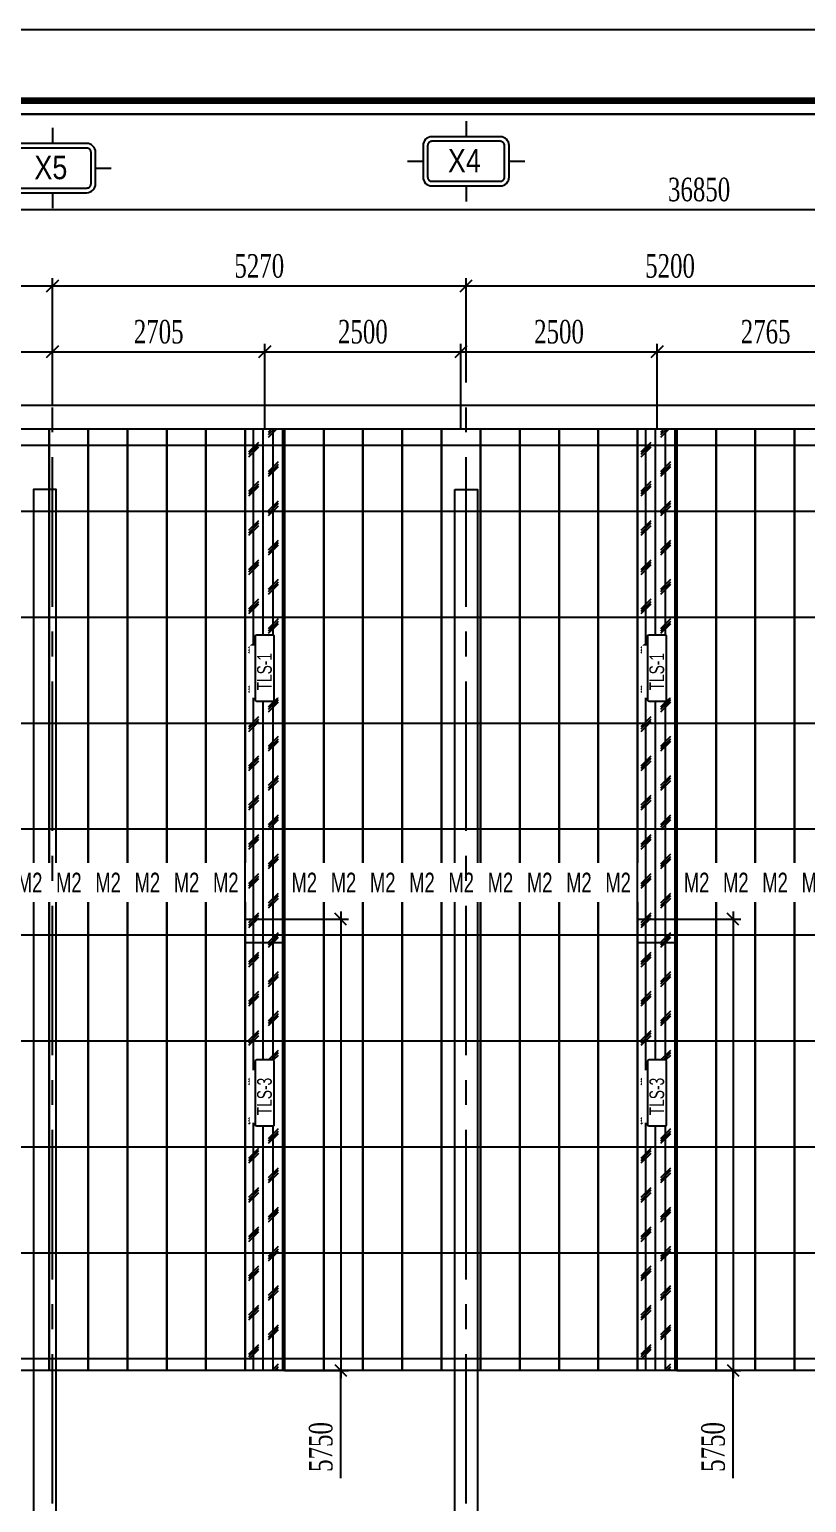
# Model space of a CAD drawing. Header units: inches. Extents: x 315041 to 662841, y -45540 to -35018.
# Drawn here: x 332186.5 to 332285.5, y -36348.9 to -36161.1 of the extents above; entities that cross this region are included whole.
import ezdxf
from ezdxf.enums import TextEntityAlignment as Align

# ---------------------------------------------------------------- set-up
doc = ezdxf.new("R2010")
doc.units = ezdxf.units.IN
doc.header["$MEASUREMENT"] = 0
doc.linetypes.add('CENTER2', pattern=[28.575, 19.05, -3.175, 3.175, -3.175])
for name, color, linetype in [('2', 2, 'Continuous'), ('3', 3, 'Continuous'), ('6', 6, 'Continuous'), ('7', 7, 'Continuous'), ('8', 8, 'Continuous'), ('BAO KHUNG', 31, 'Continuous'), ('flashing', 6, 'Continuous'), ('ROOFING', 4, 'Continuous')]:
    doc.layers.add(name, color=color, linetype=linetype)
doc.styles.add('hx2', font='VHARIALN.TTF')
doc.styles.add('ST1', font='times.ttf', dxfattribs={"width": 0.7})
doc.styles.add('ST1H', font='vnshxh.shx', dxfattribs={"width": 0.7})
doc.dimstyles.new('100', dxfattribs={"dimtxt": 3, "dimasz": 1.5, "dimexe": 1, "dimexo": 0, "dimgap": 1, "dimtad": 1, "dimdec": 0, "dimlfac": 100, "dimzin": 0, "dimdsep": 46, "dimtxsty": 'ST1', "dimblk": 'OBLIQUE', "dimcen": 1, "dimdle": 1, "dimclrd": 8, "dimclre": 8, "dimclrt": 3, "dimadec": 0, "dimazin": 0, "dimtfac": 1, "dimtdec": 0, "dimtix": 1, "dimtmove": 1, "dimatfit": 3, "dimfxl": 0, "dimtfill": 1, "dimtolj": 1, "dimtzin": 0, "dimlwd": -1, "dimlwe": -1, "dimarcsym": 1})
pattern_1 = [(90, (-160, 0), (-1.25, 8e-17), []), (225, (-159.375, 0.625), (2.499999996, -2.499999996), [1.76776696, -1.76776696]), (225, (-159.375, 0.9375), (2.499999996, -2.499999996), [1.76776696, -1.76776696]), (225, (-159.375, 1.25), (2.499999996, -2.499999996), [1.76776696, -1.76776696])]
pattern_2 = [(90, (-210, 0), (-1.25, 8e-17), []), (225, (-209.375, 0.625), (2.499999996, -2.499999996), [1.76776696, -1.76776696]), (225, (-209.375, 0.9375), (2.499999996, -2.499999996), [1.76776696, -1.76776696]), (225, (-209.375, 1.25), (2.499999996, -2.499999996), [1.76776696, -1.76776696])]

# ---------------------------------------------------------------- blocks, each defined once
blk = doc.blocks.new('TENTRUC')
at = {"layer": '7'}
for p, q in [((0, 8.27), (0, 10.26)), ((-7.48, 5.13), (-5.48, 5.13)), ((5.48, 5.13), (7.48, 5.13)), ((0, 0), (0, 2))]:
    blk.add_line(p, q, dxfattribs=at)
blk.add_lwpolyline([(-4.36, 8.27), (4.36, 8.27, -0.414214), (5.48, 7.14), (5.48, 3.12, -0.414214), (4.36, 2), (-4.36, 2, -0.414214), (-5.48, 3.12), (-5.48, 7.14, -0.414214)], format="xyb", close=True, dxfattribs=at)
at = {"layer": '8', "ltscale": 15}
blk.add_lwpolyline([(-4.36, 7.68), (4.36, 7.68, -0.414214), (4.9, 7.14), (4.9, 3.12, -0.414214), (4.36, 2.58), (-4.36, 2.58, -0.414214), (-4.9, 3.12), (-4.9, 7.14, -0.414214)], format="xyb", close=True, dxfattribs=at)
at = {"layer": '3', "style": 'hx2'}
blk.add_attdef('TR', text='', height=2.9, dxfattribs=at).set_placement((-0.16, 3.83), align=Align.CENTER)
blk = doc.blocks.new('_Oblique')
at = {"color": 0, "linetype": 'ByBlock', "lineweight": -2}
blk.add_line((-0.5, -0.5), (0.5, 0.5), dxfattribs=at)
blk = doc.blocks.new('*D816')
at = {"color": 8, "linetype": 'Continuous', "transparency": 16777216}
for p, q in [((332070.23, -37452.16), (332120.53, -37452.16)), ((332071.23, -37460.68), (332071.23, -37451.16)), ((332119.53, -37460.68), (332119.53, -37451.16))]:
    blk.add_line(p, q, dxfattribs=at)
at = {"layer": 'Defpoints', "color": 0, "transparency": 16777216}
for p in [(332119.53, -37452.16), (332071.23, -37460.68), (332119.53, -37460.68)]:
    blk.add_point(p, dxfattribs=at)
at = {"color": 8, "transparency": 16777216, "xscale": 1.5, "yscale": 1.5, "zscale": 1.5, "rotation": 180}
blk.add_blockref('_Oblique', (332071.23, -37452.16), dxfattribs=at)
at = {"color": 8, "transparency": 16777216, "xscale": 1.5, "yscale": 1.5, "zscale": 1.5}
blk.add_blockref('_Oblique', (332119.53, -37452.16), dxfattribs=at)
at = {"color": 3, "transparency": 16777216, "insert": (332095.38, -37449.63), "char_height": 3, "attachment_point": 5, "style": 'ST1', "bg_fill": 3, "box_fill_scale": 1.25, "bg_fill_color": 256, "bg_fill_true_color": 13158600, "bg_fill_transparency": 14993908}
blk.add_mtext('\\A1;4830', dxfattribs=at)
blk = doc.blocks.new('*D817')
at = {"color": 8, "linetype": 'Continuous', "transparency": 16777216}
for p, q in [((332118.53, -37452.16), (332173.23, -37452.16)), ((332119.53, -37460.68), (332119.53, -37451.16)), ((332172.23, -37460.13), (332172.23, -37451.16))]:
    blk.add_line(p, q, dxfattribs=at)
at = {"layer": 'Defpoints', "color": 0, "transparency": 16777216}
for p in [(332172.23, -37452.16), (332119.53, -37460.68), (332172.23, -37460.13)]:
    blk.add_point(p, dxfattribs=at)
at = {"color": 8, "transparency": 16777216, "xscale": 1.5, "yscale": 1.5, "zscale": 1.5, "rotation": 180}
blk.add_blockref('_Oblique', (332119.53, -37452.16), dxfattribs=at)
at = {"color": 8, "transparency": 16777216, "xscale": 1.5, "yscale": 1.5, "zscale": 1.5}
blk.add_blockref('_Oblique', (332172.23, -37452.16), dxfattribs=at)
at = {"color": 3, "transparency": 16777216, "insert": (332145.88, -37449.63), "char_height": 3, "attachment_point": 5, "style": 'ST1', "bg_fill": 3, "box_fill_scale": 1.25, "bg_fill_color": 256, "bg_fill_true_color": 13158600, "bg_fill_transparency": 14993908}
blk.add_mtext('\\A1;5270', dxfattribs=at)
blk = doc.blocks.new('*D818')
at = {"color": 8, "linetype": 'Continuous', "transparency": 16777216}
for p, q in [((332171.23, -37452.16), (332225.23, -37452.16)), ((332172.23, -37460.13), (332172.23, -37451.16)), ((332224.23, -37460.13), (332224.23, -37451.16))]:
    blk.add_line(p, q, dxfattribs=at)
at = {"layer": 'Defpoints', "color": 0, "transparency": 16777216}
for p in [(332224.23, -37452.16), (332172.23, -37460.13), (332224.23, -37460.13)]:
    blk.add_point(p, dxfattribs=at)
at = {"color": 8, "transparency": 16777216, "xscale": 1.5, "yscale": 1.5, "zscale": 1.5, "rotation": 180}
blk.add_blockref('_Oblique', (332172.23, -37452.16), dxfattribs=at)
at = {"color": 8, "transparency": 16777216, "xscale": 1.5, "yscale": 1.5, "zscale": 1.5}
blk.add_blockref('_Oblique', (332224.23, -37452.16), dxfattribs=at)
at = {"color": 3, "transparency": 16777216, "insert": (332198.23, -37449.63), "char_height": 3, "attachment_point": 5, "style": 'ST1', "bg_fill": 3, "box_fill_scale": 1.25, "bg_fill_color": 256, "bg_fill_true_color": 13158600, "bg_fill_transparency": 0}
blk.add_mtext('\\A1;5200', dxfattribs=at)
blk = doc.blocks.new('*D822')
at = {"color": 8, "linetype": 'Continuous', "transparency": 16777216}
for p, q in [((332016.68, -37442.41), (332387.18, -37442.41)), ((332017.68, -37460.13), (332017.68, -37441.41)), ((332386.18, -37460.13), (332386.18, -37441.41))]:
    blk.add_line(p, q, dxfattribs=at)
at = {"layer": 'Defpoints', "color": 0, "transparency": 16777216}
for p in [(332386.18, -37442.41), (332017.68, -37460.13), (332386.18, -37460.13)]:
    blk.add_point(p, dxfattribs=at)
at = {"color": 8, "transparency": 16777216, "xscale": 1.5, "yscale": 1.5, "zscale": 1.5, "rotation": 180}
blk.add_blockref('_Oblique', (332017.68, -37442.41), dxfattribs=at)
at = {"color": 8, "transparency": 16777216, "xscale": 1.5, "yscale": 1.5, "zscale": 1.5}
blk.add_blockref('_Oblique', (332386.18, -37442.41), dxfattribs=at)
at = {"color": 3, "transparency": 16777216, "insert": (332201.93, -37439.89), "char_height": 3, "attachment_point": 5, "style": 'ST1', "bg_fill": 3, "box_fill_scale": 1.25, "bg_fill_color": 256, "bg_fill_true_color": 13158600, "bg_fill_transparency": 0}
blk.add_mtext('\\A1;36850', dxfattribs=at)
blk = doc.blocks.new('A$C75D82031')
at = {"layer": '2', "color": 157, "linetype": 'Continuous'}
blk.add_lwpolyline([(0, 420), (594, 420), (594, 0), (0, 0)], close=True, dxfattribs=at)
at = {"layer": '7', "color": 147, "linetype": 'Continuous'}
blk.add_lwpolyline([(12.33, 57.61), (581.67, 57.61), (581.67, 409.19), (12.33, 409.19)], close=True, dxfattribs=at)
at = {"layer": 'BAO KHUNG', "color": 167, "linetype": 'Continuous', "const_width": 0.871}
blk.add_lwpolyline([(10.59, 9.07), (583.41, 9.07), (583.41, 410.93), (10.59, 410.93)], close=True, dxfattribs=at)
blk = doc.blocks.new('*D839')
at = {"color": 8, "linetype": 'Continuous', "transparency": 16777216}
for p, q in [((332165.44, -36202.2), (332190.39, -36202.2)), ((332166.44, -36212.02), (332166.44, -36201.2)), ((332189.39, -36209.02), (332189.39, -36201.2))]:
    blk.add_line(p, q, dxfattribs=at)
at = {"layer": 'Defpoints', "color": 0, "transparency": 16777216}
for p in [(332189.39, -36202.2), (332189.39, -36209.02), (332166.44, -36212.02)]:
    blk.add_point(p, dxfattribs=at)
at = {"color": 8, "transparency": 16777216, "xscale": 1.5, "yscale": 1.5, "zscale": 1.5, "rotation": 180}
blk.add_blockref('_Oblique', (332166.44, -36202.2), dxfattribs=at)
at = {"color": 8, "transparency": 16777216, "xscale": 1.5, "yscale": 1.5, "zscale": 1.5}
blk.add_blockref('_Oblique', (332189.39, -36202.2), dxfattribs=at)
at = {"color": 3, "transparency": 16777216, "insert": (332177.92, -36199.67), "char_height": 3, "attachment_point": 5, "style": 'ST1', "bg_fill": 3, "box_fill_scale": 1.25, "bg_fill_color": 256, "bg_fill_true_color": 13158600, "bg_fill_transparency": 1019152}
blk.add_mtext('\\A1;2295', dxfattribs=at)
blk = doc.blocks.new('*D840')
at = {"color": 8, "linetype": 'Continuous', "transparency": 16777216}
for p, q in [((332188.39, -36202.2), (332217.44, -36202.2)), ((332189.39, -36209.02), (332189.39, -36201.2)), ((332216.44, -36212.02), (332216.44, -36201.2))]:
    blk.add_line(p, q, dxfattribs=at)
at = {"layer": 'Defpoints', "color": 0, "transparency": 16777216}
for p in [(332216.44, -36202.2), (332189.39, -36209.02), (332216.44, -36212.02)]:
    blk.add_point(p, dxfattribs=at)
at = {"color": 8, "transparency": 16777216, "xscale": 1.5, "yscale": 1.5, "zscale": 1.5, "rotation": 180}
blk.add_blockref('_Oblique', (332189.39, -36202.2), dxfattribs=at)
at = {"color": 8, "transparency": 16777216, "xscale": 1.5, "yscale": 1.5, "zscale": 1.5}
blk.add_blockref('_Oblique', (332216.44, -36202.2), dxfattribs=at)
at = {"color": 3, "transparency": 16777216, "insert": (332202.92, -36199.67), "char_height": 3, "attachment_point": 5, "style": 'ST1', "bg_fill": 3, "box_fill_scale": 1.25, "bg_fill_color": 256, "bg_fill_true_color": 13158600, "bg_fill_transparency": 11362288}
blk.add_mtext('\\A1;2705', dxfattribs=at)
blk = doc.blocks.new('*D841')
at = {"color": 8, "linetype": 'Continuous', "transparency": 16777216}
for p, q in [((332215.44, -36202.2), (332242.44, -36202.2)), ((332216.44, -36212.02), (332216.44, -36201.2)), ((332241.44, -36212.02), (332241.44, -36201.2))]:
    blk.add_line(p, q, dxfattribs=at)
at = {"layer": 'Defpoints', "color": 0, "transparency": 16777216}
for p in [(332241.44, -36202.2), (332216.44, -36212.02), (332241.44, -36212.02)]:
    blk.add_point(p, dxfattribs=at)
at = {"color": 8, "transparency": 16777216, "xscale": 1.5, "yscale": 1.5, "zscale": 1.5, "rotation": 180}
blk.add_blockref('_Oblique', (332216.44, -36202.2), dxfattribs=at)
at = {"color": 8, "transparency": 16777216, "xscale": 1.5, "yscale": 1.5, "zscale": 1.5}
blk.add_blockref('_Oblique', (332241.44, -36202.2), dxfattribs=at)
at = {"color": 3, "transparency": 16777216, "insert": (332228.94, -36199.67), "char_height": 3, "attachment_point": 5, "style": 'ST1', "bg_fill": 3, "box_fill_scale": 1.25, "bg_fill_color": 256, "bg_fill_true_color": 13158600, "bg_fill_transparency": 1019152}
blk.add_mtext('\\A1;2500', dxfattribs=at)
blk = doc.blocks.new('*D842')
at = {"color": 8, "linetype": 'Continuous', "transparency": 16777216}
for p, q in [((332240.44, -36202.2), (332267.44, -36202.2)), ((332241.44, -36212.02), (332241.44, -36201.2)), ((332266.44, -36212.02), (332266.44, -36201.2))]:
    blk.add_line(p, q, dxfattribs=at)
at = {"layer": 'Defpoints', "color": 0, "transparency": 16777216}
for p in [(332266.44, -36202.2), (332241.44, -36212.02), (332266.44, -36212.02)]:
    blk.add_point(p, dxfattribs=at)
at = {"color": 8, "transparency": 16777216, "xscale": 1.5, "yscale": 1.5, "zscale": 1.5, "rotation": 180}
blk.add_blockref('_Oblique', (332241.44, -36202.2), dxfattribs=at)
at = {"color": 8, "transparency": 16777216, "xscale": 1.5, "yscale": 1.5, "zscale": 1.5}
blk.add_blockref('_Oblique', (332266.44, -36202.2), dxfattribs=at)
at = {"color": 3, "transparency": 16777216, "insert": (332253.94, -36199.67), "char_height": 3, "attachment_point": 5, "style": 'ST1', "bg_fill": 3, "box_fill_scale": 1.25, "bg_fill_color": 256, "bg_fill_true_color": 13158600, "bg_fill_transparency": 1019152}
blk.add_mtext('\\A1;2500', dxfattribs=at)
blk = doc.blocks.new('*D843')
at = {"color": 8, "linetype": 'Continuous', "transparency": 16777216}
for p, q in [((332265.44, -36202.2), (332295.09, -36202.2)), ((332266.44, -36212.02), (332266.44, -36201.2)), ((332294.09, -36209.02), (332294.09, -36201.2))]:
    blk.add_line(p, q, dxfattribs=at)
at = {"layer": 'Defpoints', "color": 0, "transparency": 16777216}
for p in [(332294.09, -36202.2), (332294.09, -36209.02), (332266.44, -36212.02)]:
    blk.add_point(p, dxfattribs=at)
at = {"color": 8, "transparency": 16777216, "xscale": 1.5, "yscale": 1.5, "zscale": 1.5, "rotation": 180}
blk.add_blockref('_Oblique', (332266.44, -36202.2), dxfattribs=at)
at = {"color": 8, "transparency": 16777216, "xscale": 1.5, "yscale": 1.5, "zscale": 1.5}
blk.add_blockref('_Oblique', (332294.09, -36202.2), dxfattribs=at)
at = {"color": 3, "transparency": 16777216, "insert": (332280.27, -36199.67), "char_height": 3, "attachment_point": 5, "style": 'ST1', "bg_fill": 3, "box_fill_scale": 1.25, "bg_fill_color": 256, "bg_fill_true_color": 13158600, "bg_fill_transparency": 0}
blk.add_mtext('\\A1;2765', dxfattribs=at)
blk = doc.blocks.new('*D1204')
at = {"color": 8, "linetype": 'Continuous', "transparency": 16777216}
for p, q in [((332276.12, -36273.52), (332276.12, -36333.02)), ((332268.94, -36274.52), (332277.12, -36274.52)), ((332268.94, -36332.02), (332277.12, -36332.02)), ((332276.12, -36345.75), (332276.12, -36332.02))]:
    blk.add_line(p, q, dxfattribs=at)
at = {"layer": 'Defpoints', "color": 0, "transparency": 16777216}
for p in [(332268.94, -36274.52), (332268.94, -36332.02), (332276.12, -36332.02)]:
    blk.add_point(p, dxfattribs=at)
at = {"color": 8, "transparency": 16777216, "xscale": 1.5, "yscale": 1.5, "zscale": 1.5}
for p, rotation in [((332276.12, -36274.52), 90), ((332276.12, -36332.02), 270)]:
    blk.add_blockref('_Oblique', p, dxfattribs=dict(at, rotation=rotation))
at = {"color": 52, "transparency": 16777216, "insert": (332273.59, -36341.78), "char_height": 3, "attachment_point": 5, "rotation": 90, "style": 'ST1', "bg_fill": 3, "box_fill_scale": 1.25, "bg_fill_color": 256, "bg_fill_true_color": 13158600, "bg_fill_transparency": 3769156}
blk.add_mtext('\\A1;5750', dxfattribs=at)
blk = doc.blocks.new('*D1205')
at = {"color": 8, "linetype": 'Continuous', "transparency": 16777216}
for p, q in [((332226.12, -36273.52), (332226.12, -36333.02)), ((332218.94, -36274.52), (332227.12, -36274.52)), ((332218.94, -36332.02), (332227.12, -36332.02)), ((332226.12, -36345.75), (332226.12, -36332.02))]:
    blk.add_line(p, q, dxfattribs=at)
at = {"layer": 'Defpoints', "color": 0, "transparency": 16777216}
for p in [(332218.94, -36274.52), (332218.94, -36332.02), (332226.12, -36332.02)]:
    blk.add_point(p, dxfattribs=at)
at = {"color": 8, "transparency": 16777216, "xscale": 1.5, "yscale": 1.5, "zscale": 1.5}
for p, rotation in [((332226.12, -36274.52), 90), ((332226.12, -36332.02), 270)]:
    blk.add_blockref('_Oblique', p, dxfattribs=dict(at, rotation=rotation))
at = {"color": 52, "transparency": 16777216, "insert": (332223.59, -36341.78), "char_height": 3, "attachment_point": 5, "rotation": 90, "style": 'ST1', "bg_fill": 3, "box_fill_scale": 1.25, "bg_fill_color": 256, "bg_fill_true_color": 13158600, "bg_fill_transparency": 3770188}
blk.add_mtext('\\A1;5750', dxfattribs=at)
blk = doc.blocks.new('A$C66BB428B')
at = {"color": 8}
for points in [[(0, 351.58), (569.338, 351.58), (569.338, 0), (0, 0)], [(91.871, 149.198), (91.871, 314.498), (456.171, 314.498), (456.171, 52.5), (188.471, 52.5), (188.471, 149.198)]]:
    blk.add_lwpolyline(points, close=True, dxfattribs=at)
at = {"layer": '2', "color": 8}
for points in [[(189.171, 60.25), (192.071, 60.25), (192.071, 303.748), (189.171, 303.748)], [(242.871, 303.748), (245.771, 303.748), (245.771, 60.25), (242.871, 60.25)]]:
    blk.add_lwpolyline(points, close=True, dxfattribs=at)
at = {"layer": '6', "color": 8}
for p, q in [((91.871, 309.398), (456.171, 309.398)), ((91.871, 300.998), (456.171, 300.998)), ((91.871, 287.498), (456.171, 287.498)), ((91.871, 273.998), (456.171, 273.998)), ((91.871, 260.498), (456.171, 260.498)), ((91.871, 246.998), (456.171, 246.998)), ((91.871, 233.498), (456.171, 233.498)), ((91.871, 219.998), (456.171, 219.998)), ((91.871, 206.498), (456.171, 206.498)), ((91.871, 192.998), (456.171, 192.998))]:
    blk.add_line(p, q, dxfattribs=at)
at = {"layer": '3'}
ref = blk.add_blockref('TENTRUC', (191.62, 349.859), dxfattribs=dict(at, xscale=-1, rotation=180))
ref.add_attrib('TR', 'x5', dxfattribs={"layer": '0', "height": 3, "style": 'hx2'}).set_placement((191.404, 343.305), align=Align.CENTER)
ref = blk.add_blockref('TENTRUC', (244.321, 350.716), dxfattribs=dict(at, xscale=-1, rotation=180))
ref.add_attrib('TR', 'x4', dxfattribs={"layer": '0', "height": 3, "style": 'hx2'}).set_placement((244.104, 344.162), align=Align.CENTER)
at = {"color": 8}
dim = blk.add_linear_dim(base=(191.62, 329.705), p1=(143.32, 321.185), p2=(191.62, 321.185), dimstyle='100', dxfattribs=at)
dim.commit()
dim.dimension.update_dxf_attribs({"geometry": '*D816', "text_midpoint": (167.47, 332.231), "insert": (-331927.914, 37781.865)})
dim = blk.add_linear_dim(base=(244.321, 329.705), p1=(191.62, 321.185), p2=(244.321, 321.739), dimstyle='100', dxfattribs=at)
dim.commit()
dim.dimension.update_dxf_attribs({"geometry": '*D817', "text_midpoint": (217.971, 332.236), "insert": (-331927.914, 37781.865)})
dim = blk.add_linear_dim(base=(296.321, 329.705), p1=(244.321, 321.739), p2=(296.321, 321.739), dimstyle='100', dxfattribs=at)
dim.commit()
dim.dimension.update_dxf_attribs({"geometry": '*D818', "text_midpoint": (270.321, 332.231), "insert": (-331927.914, 37781.865)})
dim = blk.add_linear_dim(base=(458.271, 339.451), p1=(89.77, 321.739), p2=(458.271, 321.739), dimstyle='100', dxfattribs=at)
dim.commit()
dim.dimension.update_dxf_attribs({"geometry": '*D822', "text_midpoint": (274.021, 341.977), "insert": (-331927.914, 37781.865)})

msp = doc.modelspace()

# ---------------------------------------------------------------- block references
at = {"color": 9}
msp.add_blockref('A$C66BB428B', (331997.7735, -36523.5197), dxfattribs=at)

# ---------------------------------------------------------------- next in the draw order: hatches: boundary and pattern name
at = {"layer": 'ROOFING', "true_color": 0xcae01f}
h = msp.add_hatch(dxfattribs=at)
h.set_pattern_fill('CORK', color=52, scale=10, angle=90, style=0)
h.set_pattern_definition(pattern_2)
h.paths.add_polyline_path([(332213.9444, -36274.5222), (332218.9444, -36274.5222), (332218.9444, -36332.0222), (332213.9444, -36332.0222)])
h.paths.add_polyline_path([(332215.2556, -36300.7284, 0.41421356), (332215.4431, -36300.9159), (332217.4068, -36300.9159, 0.41421356), (332217.5943, -36300.7284), (332217.5943, -36292.592, 0.41421356), (332217.4068, -36292.4045), (332215.4431, -36292.4045, 0.41421356), (332215.2556, -36292.592)], flags=16)
h = msp.add_hatch(dxfattribs=at)
h.set_pattern_fill('CORK', color=52, scale=10, angle=90, style=0)
h.set_pattern_definition(pattern_1)
h.paths.add_polyline_path([(332263.9444, -36274.5222), (332268.9444, -36274.5222), (332268.9444, -36332.0222), (332263.9444, -36332.0222)])
h.paths.add_polyline_path([(332265.2556, -36300.7284, 0.41421356), (332265.4431, -36300.9159), (332267.4068, -36300.9159, 0.41421356), (332267.5943, -36300.7284), (332267.5943, -36292.592, 0.41421356), (332267.4068, -36292.4045), (332265.4431, -36292.4045, 0.41421356), (332265.2556, -36292.592)], flags=16)

# ---------------------------------------------------------------- next in the draw order: linework, layer by layer
at = {"layer": 'flashing', "color": 4}
for points in [[(332208.9444, -36212.0222), (332213.9444, -36212.0222), (332213.9444, -36332.0222), (332208.9444, -36332.0222)], [(332258.9444, -36212.0222), (332263.9444, -36212.0222), (332263.9444, -36332.0222), (332258.9444, -36332.0222)], [(332283.9444, -36212.0222), (332288.9444, -36212.0222), (332288.9444, -36332.0222), (332283.9444, -36332.0222)]]:
    msp.add_lwpolyline(points, close=True, dxfattribs=at)
at = {"layer": 'ROOFING', "color": 52, "true_color": 0xcae01f}
for points in [[(332213.9444, -36274.5222), (332218.9444, -36274.5222), (332218.9444, -36332.0222), (332213.9444, -36332.0222)], [(332263.9444, -36274.5222), (332268.9444, -36274.5222), (332268.9444, -36332.0222), (332263.9444, -36332.0222)]]:
    msp.add_lwpolyline(points, close=True, dxfattribs=at)

# ---------------------------------------------------------------- next in the draw order: block references
at = {"color": 1}
msp.add_blockref('A$C75D82031', (331985.4423, -36581.1298), dxfattribs=at)

# ---------------------------------------------------------------- next in the draw order: texts
at = {"layer": 'flashing', "color": 4, "char_height": 2.5, "attachment_point": 5, "style": 'ST1H', "bg_fill": 2}
for insert in [(332211.4728, -36269.8438), (332261.4728, -36269.8438), (332286.4728, -36269.8438)]:
    msp.add_mtext('\\A1;m2', dxfattribs=dict(at, insert=insert))

# ---------------------------------------------------------------- next in the draw order: linework, layer by layer
at = {"layer": 'flashing', "color": 4}
for points in [[(332203.9444, -36212.0222), (332208.9444, -36212.0222), (332208.9444, -36332.0222), (332203.9444, -36332.0222)], [(332253.9444, -36212.0222), (332258.9444, -36212.0222), (332258.9444, -36332.0222), (332253.9444, -36332.0222)], [(332278.9444, -36212.0222), (332283.9444, -36212.0222), (332283.9444, -36332.0222), (332278.9444, -36332.0222)]]:
    msp.add_lwpolyline(points, close=True, dxfattribs=at)

# ---------------------------------------------------------------- next in the draw order: texts
at = {"layer": 'flashing', "color": 4, "char_height": 2.5, "attachment_point": 5, "style": 'ST1H', "bg_fill": 2}
for insert in [(332206.4728, -36269.8438), (332256.4728, -36269.8438), (332281.4728, -36269.8438)]:
    msp.add_mtext('\\A1;m2', dxfattribs=dict(at, insert=insert))

# ---------------------------------------------------------------- next in the draw order: linework, layer by layer
at = {"layer": 'flashing', "color": 4}
for points in [[(332198.9444, -36212.0222), (332203.9444, -36212.0222), (332203.9444, -36332.0222), (332198.9444, -36332.0222)], [(332248.9444, -36212.0222), (332253.9444, -36212.0222), (332253.9444, -36332.0222), (332248.9444, -36332.0222)], [(332273.9444, -36212.0222), (332278.9444, -36212.0222), (332278.9444, -36332.0222), (332273.9444, -36332.0222)]]:
    msp.add_lwpolyline(points, close=True, dxfattribs=at)

# ---------------------------------------------------------------- next in the draw order: texts
at = {"layer": 'flashing', "color": 4, "char_height": 2.5, "attachment_point": 5, "style": 'ST1H', "bg_fill": 2}
for insert in [(332201.4728, -36269.8438), (332251.4728, -36269.8438), (332276.4728, -36269.8438)]:
    msp.add_mtext('\\A1;m2', dxfattribs=dict(at, insert=insert))

# ---------------------------------------------------------------- next in the draw order: linework, layer by layer
at = {"layer": 'flashing', "color": 4}
for points in [[(332193.9444, -36212.0222), (332198.9444, -36212.0222), (332198.9444, -36332.0222), (332193.9444, -36332.0222)], [(332243.9444, -36212.0222), (332248.9444, -36212.0222), (332248.9444, -36332.0222), (332243.9444, -36332.0222)], [(332268.9444, -36212.0222), (332273.9444, -36212.0222), (332273.9444, -36332.0222), (332268.9444, -36332.0222)]]:
    msp.add_lwpolyline(points, close=True, dxfattribs=at)

# ---------------------------------------------------------------- next in the draw order: texts
at = {"layer": 'flashing', "color": 4, "char_height": 2.5, "attachment_point": 5, "style": 'ST1H', "bg_fill": 2}
for insert in [(332196.4728, -36269.8438), (332246.4728, -36269.8438), (332271.4728, -36269.8438)]:
    msp.add_mtext('\\A1;m2', dxfattribs=dict(at, insert=insert))
at = {"layer": 'ROOFING', "color": 1, "true_color": 0xfb040c, "insert": (332266.4099, -36297.1222), "char_height": 1.875, "attachment_point": 5, "rotation": 90, "style": 'ST1H', "bg_fill": 2}
msp.add_mtext('\\A1;tls-3', dxfattribs=at)

# ---------------------------------------------------------------- next in the draw order: linework, layer by layer
at = {"layer": 'flashing', "color": 4}
for points in [[(332188.9444, -36212.0222), (332193.9444, -36212.0222), (332193.9444, -36332.0222), (332188.9444, -36332.0222)], [(332238.9444, -36212.0222), (332243.9444, -36212.0222), (332243.9444, -36332.0222), (332238.9444, -36332.0222)]]:
    msp.add_lwpolyline(points, close=True, dxfattribs=at)
at = {"layer": 'ROOFING', "color": 1, "true_color": 0xfb040c}
msp.add_lwpolyline([(332265.2556, -36300.7284), (332265.2556, -36292.592, -0.41421356), (332265.4431, -36292.4045), (332267.4068, -36292.4045, -0.41421356), (332267.5943, -36292.592), (332267.5943, -36300.7284, -0.41421356), (332267.4068, -36300.9159), (332265.4431, -36300.9159, -0.41421356)], format="xyb", close=True, dxfattribs=at)

# ---------------------------------------------------------------- next in the draw order: texts
at = {"layer": 'flashing', "color": 4, "char_height": 2.5, "attachment_point": 5, "style": 'ST1H', "bg_fill": 2}
for insert in [(332191.4728, -36269.8438), (332241.4728, -36269.8438)]:
    msp.add_mtext('\\A1;m2', dxfattribs=dict(at, insert=insert))

# ---------------------------------------------------------------- next in the draw order: linework, layer by layer
at = {"color": 8, "linetype": 'CENTER2'}
msp.add_line((332242.0942, -36491.872), (332242.0942, -36201.7809), dxfattribs=at)
at = {"layer": 'flashing', "color": 4}
for points in [[(332183.9444, -36212.0222), (332188.9444, -36212.0222), (332188.9444, -36332.0222), (332183.9444, -36332.0222)], [(332233.9444, -36212.0222), (332238.9444, -36212.0222), (332238.9444, -36332.0222), (332233.9444, -36332.0222)]]:
    msp.add_lwpolyline(points, close=True, dxfattribs=at)

# ---------------------------------------------------------------- next in the draw order: texts
at = {"layer": 'flashing', "color": 4, "char_height": 2.5, "attachment_point": 5, "style": 'ST1H', "bg_fill": 2}
for insert in [(332186.4728, -36269.8438), (332236.4728, -36269.8438)]:
    msp.add_mtext('\\A1;m2', dxfattribs=dict(at, insert=insert))

# ---------------------------------------------------------------- next in the draw order: linework, layer by layer
at = {"color": 8, "linetype": 'CENTER2'}
msp.add_line((332189.394, -36491.872), (332189.394, -36201.7809), dxfattribs=at)
at = {"layer": 'flashing', "color": 4}
msp.add_lwpolyline([(332228.9444, -36212.0222), (332233.9444, -36212.0222), (332233.9444, -36332.0222), (332228.9444, -36332.0222)], close=True, dxfattribs=at)

# ---------------------------------------------------------------- next in the draw order: texts
at = {"layer": 'flashing', "color": 4, "insert": (332231.4728, -36269.8438), "char_height": 2.5, "attachment_point": 5, "style": 'ST1H', "bg_fill": 2}
msp.add_mtext('\\A1;m2', dxfattribs=at)

# ---------------------------------------------------------------- next in the draw order: dimensions: what is measured, and where the dimension line sits
at = {"color": 9}
dim = msp.add_linear_dim(base=(332189.394, -36202.1992), p1=(332166.4444, -36212.0222), p2=(332189.394, -36209.0218), dimstyle='100', dxfattribs=at)
dim.commit()
dim.dimension.update_dxf_attribs({"geometry": '*D839', "text_midpoint": (332177.9192, -36199.669)})

# ---------------------------------------------------------------- next in the draw order: linework, layer by layer
at = {"layer": 'flashing', "color": 4}
msp.add_lwpolyline([(332223.9444, -36212.0222), (332228.9444, -36212.0222), (332228.9444, -36332.0222), (332223.9444, -36332.0222)], close=True, dxfattribs=at)

# ---------------------------------------------------------------- next in the draw order: dimensions: what is measured, and where the dimension line sits
at = {"color": 9}
dim = msp.add_linear_dim(base=(332216.4444, -36202.1992), p1=(332189.394, -36209.0218), p2=(332216.4444, -36212.0222), dimstyle='100', dxfattribs=at)
dim.commit()
dim.dimension.update_dxf_attribs({"geometry": '*D840', "text_midpoint": (332202.9192, -36199.669)})

# ---------------------------------------------------------------- next in the draw order: texts
at = {"layer": 'flashing', "color": 4, "insert": (332226.4728, -36269.8438), "char_height": 2.5, "attachment_point": 5, "style": 'ST1H', "bg_fill": 2}
msp.add_mtext('\\A1;m2', dxfattribs=at)

# ---------------------------------------------------------------- next in the draw order: linework, layer by layer
at = {"layer": 'flashing', "color": 4}
msp.add_lwpolyline([(332218.9444, -36212.0222), (332223.9444, -36212.0222), (332223.9444, -36332.0222), (332218.9444, -36332.0222)], close=True, dxfattribs=at)

# ---------------------------------------------------------------- next in the draw order: texts
at = {"layer": 'flashing', "color": 4, "insert": (332221.4728, -36269.8438), "char_height": 2.5, "attachment_point": 5, "style": 'ST1H', "bg_fill": 2}
msp.add_mtext('\\A1;m2', dxfattribs=at)
at = {"layer": 'ROOFING', "color": 1, "true_color": 0xfb040c, "insert": (332216.4099, -36297.1222), "char_height": 1.875, "attachment_point": 5, "rotation": 90, "style": 'ST1H', "bg_fill": 2}
msp.add_mtext('\\A1;tls-3', dxfattribs=at)

# ---------------------------------------------------------------- next in the draw order: dimensions: what is measured, and where the dimension line sits
at = {"color": 9}
dim = msp.add_linear_dim(base=(332241.4444, -36202.1992), p1=(332216.4444, -36212.0222), p2=(332241.4444, -36212.0222), dimstyle='100', dxfattribs=at)
dim.commit()
dim.dimension.update_dxf_attribs({"geometry": '*D841', "text_midpoint": (332228.9444, -36199.6733)})

# ---------------------------------------------------------------- next in the draw order: hatches: boundary and pattern name
at = {"layer": 'ROOFING', "true_color": 0xcae01f}
h = msp.add_hatch(dxfattribs=at)
h.set_pattern_fill('CORK', color=52, scale=10, angle=90, style=0)
h.set_pattern_definition(pattern_2)
h.paths.add_polyline_path([(332213.9444, -36212.0222), (332218.9444, -36212.0222), (332218.9444, -36277.5222), (332213.9444, -36277.5222)])
edge = h.paths.add_edge_path(flags=0)
edge.add_arc((332215.4431, -36238.4464), 0.1875, 90, 180)
edge.add_line((332215.2556, -36238.4464), (332215.2556, -36246.5828))
edge.add_arc((332215.4431, -36246.5828), 0.1875, 180, 270)
edge.add_line((332215.4431, -36246.7703), (332217.4068, -36246.7703))
edge.add_arc((332217.4068, -36246.5828), 0.1875, 270, 360)
edge.add_line((332217.5943, -36246.5828), (332217.5943, -36238.4464))
edge.add_arc((332217.4068, -36238.4464), 0.1875, 0, 90)
edge.add_line((332217.4068, -36238.2589), (332215.4431, -36238.2589))

# ---------------------------------------------------------------- next in the draw order: linework, layer by layer
at = {"layer": 'ROOFING', "color": 52, "true_color": 0xcae01f}
msp.add_lwpolyline([(332213.9444, -36212.0222), (332218.9444, -36212.0222), (332218.9444, -36277.5222), (332213.9444, -36277.5222)], close=True, dxfattribs=at)
at = {"layer": 'ROOFING', "color": 1, "true_color": 0xfb040c}
msp.add_lwpolyline([(332215.2556, -36300.7284), (332215.2556, -36292.592, -0.41421356), (332215.4431, -36292.4045), (332217.4068, -36292.4045, -0.41421356), (332217.5943, -36292.592), (332217.5943, -36300.7284, -0.41421356), (332217.4068, -36300.9159), (332215.4431, -36300.9159, -0.41421356)], format="xyb", close=True, dxfattribs=at)

# ---------------------------------------------------------------- next in the draw order: dimensions: what is measured, and where the dimension line sits
at = {"color": 9}
dim = msp.add_linear_dim(base=(332266.4444, -36202.1992), p1=(332241.4444, -36212.0222), p2=(332266.4444, -36212.0222), dimstyle='100', dxfattribs=at)
dim.commit()
dim.dimension.update_dxf_attribs({"geometry": '*D842', "text_midpoint": (332253.9444, -36199.6733)})

# ---------------------------------------------------------------- next in the draw order: texts
at = {"layer": 'ROOFING', "color": 1, "true_color": 0xfb040c, "insert": (332216.4099, -36242.9765), "char_height": 1.875, "attachment_point": 5, "rotation": 90, "style": 'ST1H', "bg_fill": 2}
msp.add_mtext('\\A1;tls-1', dxfattribs=at)

# ---------------------------------------------------------------- next in the draw order: dimensions: what is measured, and where the dimension line sits
at = {"color": 9}
dim = msp.add_linear_dim(base=(332294.0942, -36202.1992), p1=(332266.4444, -36212.0222), p2=(332294.0942, -36209.0218), dimstyle='100', dxfattribs=at)
dim.commit()
dim.dimension.update_dxf_attribs({"geometry": '*D843', "text_midpoint": (332280.2693, -36199.669)})
dim = msp.add_linear_dim(base=(332226.1244, -36332.0222), p1=(332218.9444, -36274.5222), p2=(332218.9444, -36332.0222), angle=90, dimstyle='100', override={"dimclrt": 52}, dxfattribs=at)
dim.commit()
dim.dimension.update_dxf_attribs({"geometry": '*D1205', "text_midpoint": (332223.5941, -36341.7752), "dimtype": 160})

# ---------------------------------------------------------------- next in the draw order: hatches: boundary and pattern name
at = {"layer": 'ROOFING', "true_color": 0xcae01f}
h = msp.add_hatch(dxfattribs=at)
h.set_pattern_fill('CORK', color=52, scale=10, angle=90, style=0)
h.set_pattern_definition(pattern_1)
h.paths.add_polyline_path([(332263.9444, -36212.0222), (332268.9444, -36212.0222), (332268.9444, -36277.5222), (332263.9444, -36277.5222)])
edge = h.paths.add_edge_path(flags=0)
edge.add_arc((332265.4431, -36238.4464), 0.1875, 90, 180)
edge.add_line((332265.2556, -36238.4464), (332265.2556, -36246.5828))
edge.add_arc((332265.4431, -36246.5828), 0.1875, 180, 270)
edge.add_line((332265.4431, -36246.7703), (332267.4068, -36246.7703))
edge.add_arc((332267.4068, -36246.5828), 0.1875, 270, 360)
edge.add_line((332267.5943, -36246.5828), (332267.5943, -36238.4464))
edge.add_arc((332267.4068, -36238.4464), 0.1875, 0, 90)
edge.add_line((332267.4068, -36238.2589), (332265.4431, -36238.2589))

# ---------------------------------------------------------------- next in the draw order: linework, layer by layer
at = {"layer": 'ROOFING', "color": 52, "true_color": 0xcae01f}
msp.add_lwpolyline([(332263.9444, -36212.0222), (332268.9444, -36212.0222), (332268.9444, -36277.5222), (332263.9444, -36277.5222)], close=True, dxfattribs=at)
at = {"layer": 'ROOFING', "color": 1, "true_color": 0xfb040c}
msp.add_lwpolyline([(332215.2556, -36246.5828), (332215.2556, -36238.4464, -0.41421356), (332215.4431, -36238.2589), (332217.4068, -36238.2589, -0.41421356), (332217.5943, -36238.4464), (332217.5943, -36246.5828, -0.41421356), (332217.4068, -36246.7703), (332215.4431, -36246.7703, -0.41421356)], format="xyb", close=True, dxfattribs=at)

# ---------------------------------------------------------------- next in the draw order: texts
at = {"layer": 'ROOFING', "color": 1, "true_color": 0xfb040c, "insert": (332266.4099, -36242.9765), "char_height": 1.875, "attachment_point": 5, "rotation": 90, "style": 'ST1H', "bg_fill": 2}
msp.add_mtext('\\A1;tls-1', dxfattribs=at)

# ---------------------------------------------------------------- next in the draw order: dimensions: what is measured, and where the dimension line sits
at = {"color": 9}
dim = msp.add_linear_dim(base=(332276.1244, -36332.0222), p1=(332268.9444, -36274.5222), p2=(332268.9444, -36332.0222), angle=90, dimstyle='100', override={"dimclrt": 52}, dxfattribs=at)
dim.commit()
dim.dimension.update_dxf_attribs({"geometry": '*D1204', "text_midpoint": (332273.5941, -36341.7752), "dimtype": 160})

# ---------------------------------------------------------------- next in the draw order: linework, layer by layer
at = {"layer": 'ROOFING', "color": 1, "true_color": 0xfb040c}
msp.add_lwpolyline([(332265.2556, -36246.5828), (332265.2556, -36238.4464, -0.41421356), (332265.4431, -36238.2589), (332267.4068, -36238.2589, -0.41421356), (332267.5943, -36238.4464), (332267.5943, -36246.5828, -0.41421356), (332267.4068, -36246.7703), (332265.4431, -36246.7703, -0.41421356)], format="xyb", close=True, dxfattribs=at)

doc.saveas('drawing.dxf')
